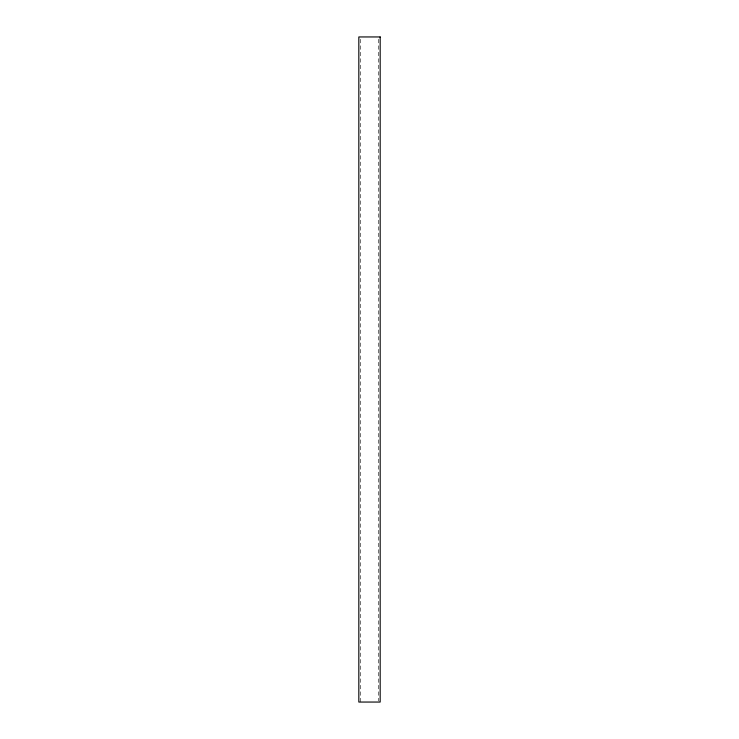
<?xml version="1.0" encoding="UTF-8"?>
<svg xmlns="http://www.w3.org/2000/svg" width="739" height="739" viewBox="0 0 739 739"><rect width="100%" height="100%" fill="white"/><g stroke="black" fill="none" stroke-linecap="round" stroke-linejoin="round"><path stroke-width="0.55" stroke-dasharray="3.69 2.77" d="M378.386 39.259L378.386 700.895M360.614 39.259L360.614 702.05"/><path stroke-width="1.11" d="M380.169 36.95L358.831 36.95L358.831 702.05L380.169 702.05L380.169 36.95"/></g></svg>
